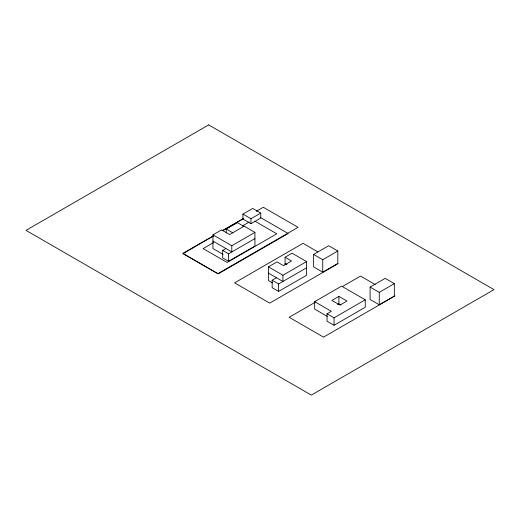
<?xml version="1.0" encoding="UTF-8"?>
<svg xmlns="http://www.w3.org/2000/svg" width="520" height="520" viewBox="0 0 520 520"><rect width="100%" height="100%" fill="white"/><g stroke="black" fill="none" stroke-linecap="round" stroke-linejoin="round"><path stroke-width="0.78" d="M242.911 214.078L252.701 208.422L260.761 213.077L260.761 218.049L250.972 223.704L242.911 219.044L242.911 214.078L250.972 218.732L260.761 213.077M223.158 254.423L212.959 248.534L212.959 234.864L221.572 229.892L229.645 234.553L244.172 226.161L254.936 232.375L254.936 246.051L228.566 261.274L222.651 257.855L222.651 250.4L225.875 248.534M213.629 235.651L182.891 253.396L218.309 273.839L288.158 233.513L260.383 217.477M222.008 230.808L242.964 218.712M213.72 235.892L182.988 253.636L217.744 273.702L298.064 227.325L263.308 207.259L256.321 211.296M222.8 230.653L243.75 218.55M226.272 232.928L226.272 229.041L237.38 222.631L244.023 226.46M213.629 242.554L203.138 248.612L227.136 262.464L276.776 233.799L254.846 221.136M242.3 226.005L249.288 221.969M212.959 234.864L231.797 245.739L254.936 232.375M222.651 250.4L228.566 253.819L254.936 238.589M272.428 282.867L268.392 280.54L268.392 266.864L277.004 261.892L283.459 265.623L291.531 260.962L285.077 257.231L285.077 264.94M285.077 257.231L292.071 253.195L306.605 261.586L306.605 275.256L278.616 291.414L272.161 287.683L272.161 280.228L276.464 277.739M313.599 254.436L328.666 245.739L337.818 251.017L337.818 263.452L322.745 272.149L313.599 266.864L313.599 254.436L322.745 259.721L337.818 251.017M268.392 266.864L282.925 275.256L306.605 261.586M272.161 280.228L278.616 283.953L306.605 267.8M338.156 263.601L269.718 303.115L234.611 282.847L303.05 243.334L317.792 251.849M314.678 301.665L341.582 286.13L365.261 299.8L365.261 307.255L334.048 325.28L327.054 321.243L327.054 313.781L331.357 311.298L314.678 301.665L314.678 309.12L327.19 316.349M315.055 302.341L289.166 317.291L323.531 337.129L394.907 295.919M342.349 286.585L360.542 276.081L375.271 284.583M338.891 296.381L331.897 300.423L339.969 305.084L346.964 301.041L338.891 296.381L338.891 303.843L340.912 305.006M337.493 304.649L338.891 303.843M370.103 287.06L385.177 278.363L394.322 283.647L394.322 296.075L379.256 304.772L370.103 299.488L370.103 287.06L379.256 292.344L394.322 283.647M327.054 313.781L334.048 317.824L365.261 299.8M226.272 229.041L232.915 232.875M285.077 263.452L287.014 264.57M212.959 241.078L231.797 251.953L231.797 245.739M268.392 273.078L282.925 281.469L282.925 275.256M379.256 292.344L379.256 304.772M334.048 317.824L334.048 325.28M322.745 259.721L322.745 272.149M278.616 283.953L278.616 291.414M250.972 218.732L250.972 223.704M228.566 253.819L228.566 261.274M208.689 124.904L26 230.373L311.311 395.096L494 289.627L208.689 124.904"/></g></svg>
